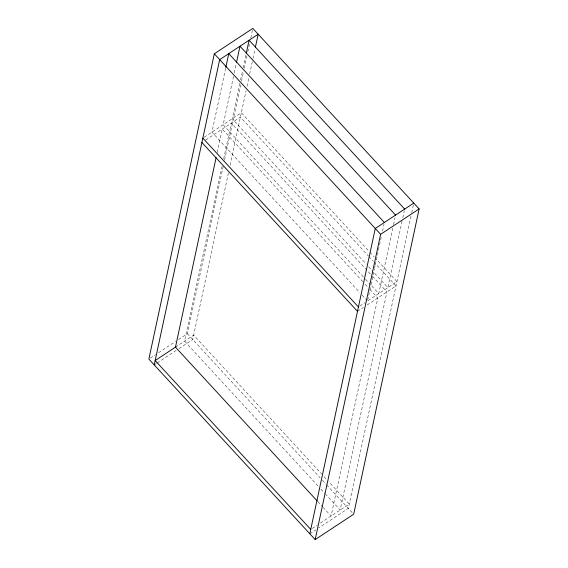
<?xml version="1.0" encoding="UTF-8"?>
<svg xmlns="http://www.w3.org/2000/svg" width="568" height="568" viewBox="0 0 568 568"><rect width="100%" height="100%" fill="white"/><g stroke="black" fill="none" stroke-linecap="round" stroke-linejoin="round"><path stroke-width="0.43" stroke-dasharray="2.84 2.13" d="M225.631 68.288L211.942 132.124L359.721 292.52M217.217 152.451L222.223 129.085L362.796 281.657M233.519 76.417L223.16 124.726L364.933 278.597M234.257 72.967L236.288 63.474M222.045 166.353L184.572 341.148L318.534 486.549M223.714 158.564L231.318 123.086L371.891 275.657M239.838 83.354L232.255 118.726L366.218 264.12M240.576 79.903L242.429 71.277M243.168 67.826L245.944 54.89M178.48 339.55L187.369 333.686L223.437 165.43M224.552 160.226L240.733 84.774M241.471 81.302L243.523 71.767M244.261 68.295L247.052 55.288M247.797 51.816L249.657 43.147M250.772 37.942L252.817 28.4M228.435 172.992L192.737 339.508L177.18 349.767M230.104 165.181L246.093 90.596M247.023 86.258L248.883 77.589M249.629 74.117L252.788 59.377M252.973 58.504L255.018 48.969M367.716 300.131L370.861 285.463M371.046 284.603L374.376 269.076M374.56 268.21L375.114 265.625M375.299 264.759L379.367 245.781M379.552 244.922L381.589 235.429M382.512 231.119L383.989 224.218M392.808 228.031L378.75 293.592L370.94 285.122M393.546 224.58L395.023 217.679M402.087 221.172L387.845 287.593L373.432 271.944M402.826 217.721L404.302 210.82M410.983 216.103L348.326 508.381L318.705 527.913M411.729 212.631L413.774 203.095M204.246 137.2L241.35 112.727L369.306 251.603M205.616 140.04L240.42 117.086L368.376 255.962M150.343 358.103L155.525 354.688M158.486 352.735L175.519 341.503M175.476 347.147L193.667 335.148L321.623 474.024M154.226 364.905L156.448 363.442M157.187 362.952L176.442 350.257M359.835 306.067L365.103 302.595M368.064 300.642L396.94 281.593L376.52 259.427M357.499 311.356L363.428 307.444M367.127 305.002L396.01 285.96L375.583 263.786M312.237 528.439L317.42 525.017M320.38 523.064L349.256 504.022L328.836 481.849M309.816 533.778L315.744 529.873M369.91 252.256L374.113 256.821M368.973 256.615L373.183 261.181M368.625 266.733L372.828 271.298M372.494 276.311L386.915 291.959L340.161 510.021L325.748 494.373M365.536 279.25L370.343 284.469M365.203 284.263L367.602 286.875M370.002 289.481L377.812 297.959L331.066 516.021L323.256 507.543M362.128 295.126L366.935 300.344M324.03 476.637L326.43 479.243M187.369 333.686L320.089 477.738M322.468 480.315L326.096 484.255M326.671 484.88L353.09 513.557M320.941 489.154L325.144 493.72M317.853 501.672L322.659 506.89"/><path stroke-width="0.85" d="M214.314 53.797L148.866 359.082L315.183 539.6L353.686 514.203L419.134 208.917L252.817 28.4L214.314 53.797L380.631 234.314L315.183 539.6M154.226 364.905L219.674 59.619L258.184 34.222L255.394 47.229M225.815 67.422L228.769 53.619L384.366 222.493M216.103 157.641L175.476 347.147L317.249 501.019M236.473 62.615L239.987 46.221L395.576 215.094M246.313 53.165L249.082 40.221L404.679 209.095M309.816 533.778L375.263 228.492L413.774 203.095M175.895 346.87L155.163 360.545L310.753 529.419M380.631 234.314L419.134 208.917M202.847 138.123L358.436 306.99M201.91 142.483L357.499 311.356"/></g></svg>
